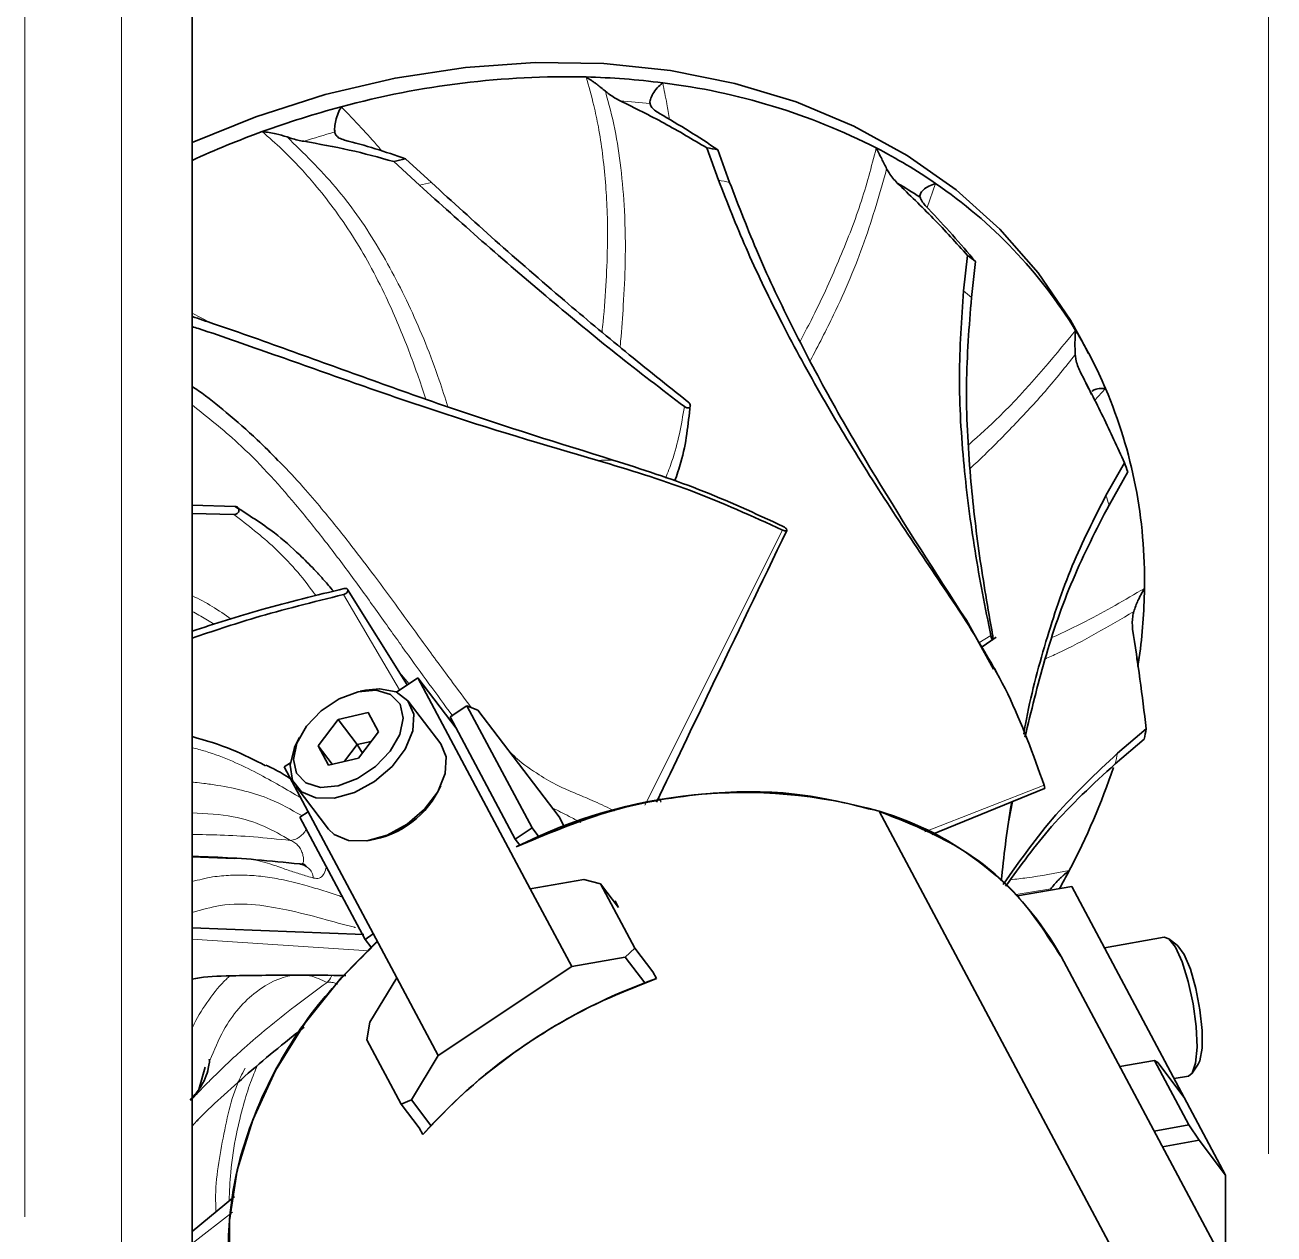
# Paper-space layout 'Blatt1' of a CAD drawing. Header units: millimetres. Extents: x 0 to 1189, y 0 to 841.
# Drawn here: x 642.29 to 648.5, y 143.76 to 149.77 of the extents above; entities that cross this region are included whole.
import ezdxf

# ---------------------------------------------------------------- set-up
doc = ezdxf.new("R2010")
doc.units = ezdxf.units.MM
doc.linetypes.add('PHANTOM', pattern=[12.7, 6.35, -1.27, 1.27, -1.27, 1.27, -1.27])

psp = doc.layouts.new('Blatt1')

# ---------------------------------------------------------------- linework, layer by layer
at = {"color": 7, "linetype": 'Continuous', "lineweight": 35}
for p, q in [((643.123, 52.9616), (643.123, 192.5084)), ((645.6796, 149.1613), (645.7377, 149.0007)), ((645.7339, 149.152), (645.7931, 148.9895)), ((644.1247, 149.0935), (644.2521, 148.9764)), ((644.1833, 149.1069), (644.3124, 148.9886)), ((646.9747, 148.6273), (646.9548, 148.4503)), ((647.014, 148.597), (646.9938, 148.4179)), ((647.576, 148.1403), (647.5377, 148.2122)), ((647.7535, 147.5971), (647.662, 147.4342)), ((647.77, 147.552), (647.6772, 147.3868)), ((643.123, 147.3862), (643.3371, 147.3797)), ((643.123, 147.344), (643.3311, 147.3397)), ((644.192, 146.4932), (643.896, 146.9679)), ((646.9685, 146.814), (647.1027, 146.5714)), ((647.0429, 146.6795), (647.1162, 146.7299)), ((647.8204, 146.5838), (647.8271, 146.6294)), ((644.1383, 146.4574), (644.2445, 146.5283)), ((644.2445, 146.5283), (644.8032, 145.48)), ((644.4347, 146.2787), (644.2445, 146.5283)), ((647.1233, 146.5468), (647.1085, 146.5746)), ((643.9846, 146.4669), (643.958, 146.4614)), ((644.3582, 146.2005), (644.1966, 146.4126)), ((643.8482, 146.3211), (643.9981, 146.3563)), ((644.049, 146.2607), (643.9981, 146.3563)), ((644.4882, 146.3892), (644.4053, 146.3339)), ((644.4053, 146.3339), (644.7287, 145.727)), ((644.4882, 146.3892), (644.8117, 145.7823)), ((644.4882, 146.3892), (644.5426, 146.3675)), ((644.5426, 146.3675), (644.9467, 145.8371)), ((643.7493, 146.1903), (643.8482, 146.3211)), ((643.9433, 146.1963), (643.8482, 146.3211)), ((644.4164, 146.3026), (644.4205, 146.3053)), ((647.8618, 146.275), (647.7193, 146.1534)), ((643.6561, 146.2314), (643.6437, 146.2072)), ((643.9433, 146.1963), (644.0126, 146.2125)), ((643.9501, 146.1299), (644.049, 146.2607)), ((647.8523, 146.2238), (647.7076, 146.1008)), ((643.7493, 146.1903), (643.8002, 146.0947)), ((643.8188, 146.0991), (643.7493, 146.1903)), ((643.8808, 146.1137), (643.9433, 146.1963)), ((643.9689, 146.1547), (643.9433, 146.1963)), ((643.5812, 146.0856), (643.6116, 146.1058)), ((644.1399, 145.0373), (643.5812, 146.0856)), ((643.9501, 146.1299), (643.8002, 146.0947)), ((643.6398, 145.9884), (643.8014, 145.7763)), ((646.7975, 145.7501), (647.3574, 145.9783)), ((647.1978, 145.9132), (647.1799, 145.8192)), ((643.6998, 145.863), (643.659, 145.8358)), ((643.659, 145.8358), (643.9825, 145.2289)), ((644.9719, 145.7897), (644.9467, 145.8371)), ((646.5351, 145.8651), (648.0211, 143.0771)), ((644.7287, 145.727), (644.8117, 145.7823)), ((644.8449, 145.7387), (644.8117, 145.7823)), ((644.7287, 145.727), (644.7518, 145.6967)), ((643.123, 145.639), (643.3324, 145.6303)), ((644.8032, 145.48), (645.0681, 145.5264)), ((645.0681, 145.5264), (645.152, 145.5048)), ((644.8032, 145.48), (645.0091, 145.0938)), ((645.152, 145.5048), (645.3225, 145.1848)), ((645.2416, 145.3872), (645.152, 145.5048)), ((647.2223, 145.4447), (647.4919, 145.4919)), ((648.0506, 144.4436), (647.4919, 145.4919)), ((645.2238, 145.4204), (645.2412, 145.3878)), ((643.123, 145.2857), (643.9766, 145.2538)), ((644.0233, 145.2561), (643.9825, 145.2289)), ((643.9825, 145.2289), (644.0113, 145.1911)), ((647.9509, 145.239), (647.6543, 145.1871)), ((648.0161, 145.1998), (647.9736, 145.2317)), ((645.3225, 145.1848), (645.274, 145.1402)), ((645.4121, 145.0672), (645.3225, 145.1848)), ((645.0091, 145.0938), (644.3457, 144.6511)), ((645.274, 145.1402), (645.0091, 145.0938)), ((645.3711, 145.0126), (645.274, 145.1402)), ((648.4965, 143.1603), (647.4397, 145.1431)), ((644.0067, 144.818), (644.1399, 145.0373)), ((644.3457, 144.6511), (644.1399, 145.0373)), ((645.412, 145.0672), (645.4296, 145.0342)), ((643.9911, 144.7301), (644.0067, 144.818)), ((644.1617, 144.4101), (643.9911, 144.7301)), ((643.1568, 144.4832), (643.189, 144.5931)), ((644.3457, 144.6511), (644.2126, 144.4318)), ((647.9036, 144.6266), (647.7311, 144.5965)), ((648.0741, 144.3066), (647.9036, 144.6266)), ((647.9036, 144.6266), (647.9189, 144.6165)), ((647.9189, 144.6165), (648.0506, 144.4436)), ((648.0905, 144.5639), (648.1196, 144.6084)), ((648.0008, 144.537), (648.0716, 144.5494)), ((644.2126, 144.4318), (644.1617, 144.4101)), ((644.1617, 144.4101), (644.2512, 144.2925)), ((644.2126, 144.4318), (644.3097, 144.3043)), ((648.2564, 144.0574), (648.0506, 144.4436)), ((644.2689, 144.2595), (644.2513, 144.2925)), ((648.0741, 144.3066), (647.9016, 144.2765)), ((648.1247, 144.2303), (648.0741, 144.3066)), ((648.1247, 144.2303), (647.9432, 144.1985)), ((648.2564, 144.0574), (648.1247, 144.2303)), ((648.2548, 143.6137), (648.2564, 144.0574)), ((643.123, 143.7781), (643.3344, 143.9517))]:
    psp.add_line(p, q, dxfattribs=at)
at = {"color": 8, "linetype": 'Continuous', "lineweight": 18}
for p, q in [((642.773, 52.8779), (642.773, 192.4247)), ((646.8152, 148.9849), (646.7745, 148.8647)), ((643.123, 148.3409), (643.2139, 148.2931)), ((647.6598, 147.9659), (647.6055, 147.9057)), ((646.0563, 147.2624), (645.3723, 145.8956)), ((643.8756, 146.942), (644.154, 146.4679)), ((647.0901, 146.7381), (647.0306, 146.7018)), ((647.8271, 146.6294), (647.8112, 146.6212)), ((644.4186, 146.3386), (644.4003, 146.3622)), ((647.3548, 145.9946), (646.7622, 145.7628)), ((645.4403, 145.9323), (645.4528, 145.9111)), ((647.3877, 145.4797), (647.2159, 145.4511)), ((643.123, 145.2303), (644.0015, 145.172)), ((643.123, 144.3006), (643.147, 144.3264)), ((643.123, 143.7174), (643.3246, 143.8739))]:
    psp.add_line(p, q, dxfattribs=at)
at = {"color": 8, "linetype": 'PHANTOM', "lineweight": 18}
for p, q in [((648.4699, 150.5127), (648.4699, 99.0216)), ((642.2935, 150.201), (642.2935, 98.71))]:
    psp.add_line(p, q, dxfattribs=at)
at = {"color": 7, "linetype": 'Continuous', "lineweight": 35, "flags": 128}
for points in [[(647.5377, 148.2122), (647.4856, 148.3048), (647.3248, 148.541), (647.1349, 148.7575), (646.9176, 148.9524), (646.675, 149.1237), (646.4092, 149.2699), (646.1229, 149.3897), (645.8186, 149.4818), (645.4992, 149.5455), (645.1677, 149.5802), (644.8272, 149.5855), (644.4808, 149.5613), (644.1319, 149.508), (643.7836, 149.4259), (643.4392, 149.316), (643.123, 149.1886)], [(643.9846, 146.4669), (644.0544, 146.474), (644.1367, 146.4581), (644.1953, 146.4143), (644.2239, 146.3473), (644.2193, 146.2644), (644.1821, 146.1746), (644.1163, 146.0876), (644.029, 146.0128), (643.9298, 145.9584), (643.8292, 145.9302), (643.7383, 145.9313), (643.6669, 145.9616), (643.6227, 146.0178), (643.6106, 146.0938), (643.6317, 146.1813), (643.6437, 146.2072)], [(643.6917, 146.2878), (643.6437, 146.204), (643.6264, 146.1228), (643.6421, 146.054), (643.6888, 146.0058), (643.7608, 145.9841), (643.8496, 145.9916), (643.9443, 146.0273), (644.0336, 146.0869), (644.1066, 146.1632), (644.1547, 146.247), (644.1719, 146.3282), (644.1562, 146.397), (644.1095, 146.4452), (644.0375, 146.4668), (643.9487, 146.4594), (643.854, 146.4237), (643.7648, 146.3641), (643.6917, 146.2878)], [(643.8014, 145.7763), (643.8285, 145.7495), (643.8999, 145.7192), (643.9908, 145.7181), (644.0914, 145.7463), (644.1907, 145.8007), (644.2779, 145.8754), (644.3437, 145.9624), (644.3809, 146.0523), (644.3855, 146.1351), (644.3582, 146.2005)], [(644.0424, 145.2202), (643.8631, 145.0384), (643.6845, 144.8146), (643.5375, 144.5778), (643.4246, 144.3321), (643.348, 144.0821), (643.3088, 143.8321), (643.308, 143.5867), (643.3454, 143.3501), (643.4203, 143.1266), (643.4685, 143.0266)], [(648.0716, 144.5494), (648.09, 144.5633), (648.1073, 144.6131), (648.1141, 144.6933), (648.1098, 144.7953), (648.0948, 144.908), (648.0707, 145.0192), (648.0402, 145.1168), (648.0066, 145.1904), (647.9735, 145.2318), (647.9509, 145.239)], [(648.0161, 145.1998), (648.0191, 145.1974), (648.0504, 145.1542), (648.0815, 145.0804), (648.1088, 144.985), (648.1289, 144.8794), (648.1394, 144.7764), (648.1391, 144.6885), (648.128, 144.6261), (648.1196, 144.6084)]]:
    psp.add_lwpolyline(points, dxfattribs=at)
at = {"color": 7, "linetype": 'Continuous', "lineweight": 35}
for centre, radius, start, end in [((644.9851, 145.2297), 4.285, 88.73335, 105.16211), ((644.9826, 145.76), 3.7549, 82.68581, 88.51624), ((645.075, 146.3169), 3.1909, 63.04664, 83.05908), ((645.0747, 144.8359), 4.6886, 104.96073, 109.98873), ((645.1116, 144.7334), 4.7975, 109.9845, 114.48839), ((645.1262, 145.7776), 3.4287, 79.78976, 80.7107), ((645.275, 146.7506), 2.7136, 55.41967, 62.66063), ((645.1481, 144.7671), 4.4458, 102.53285, 103.30761), ((645.2911, 146.7204), 2.6298, 56.60213, 59.51361), ((645.4538, 146.9915), 2.4139, 31.54408, 55.66905), ((645.4701, 146.6323), 2.4987, 51.8399, 52.97748), ((645.5427, 147.0566), 2.3041, 23.24497, 31.32062), ((645.5386, 146.9978), 2.2554, 24.57828, 27.80322), ((645.4192, 147.0148), 2.4342, 359.01129, 23.00171), ((645.6205, 146.7927), 2.2797, 19.4535, 20.66244), ((645.1009, 147.0074), 2.7523, 352.10535, 359.27838), ((645.0178, 146.7805), 2.8886, 348.88809, 349.92085), ((644.4223, 147.1801), 3.4549, 332.23031, 341.49294), ((643.9314, 146.1831), 0.4679, 278.69435, 335.89591), ((645.8605, 143.4769), 2.4817, 74.22601, 117.01588), ((646.1048, 144.3983), 1.5287, 29.15929, 73.65106), ((644.1928, 147.2943), 3.7113, 330.75514, 332.32051), ((646.3685, 142.3704), 2.8244, 109.41548, 138.02002)]:
    psp.add_arc(centre, radius, start, end, dxfattribs=at)
at = {"color": 8, "linetype": 'Continuous', "lineweight": 18}
for centre, radius, start, end in [((644.9944, 145.7652), 3.6387, 83.6378, 85.9822), ((645.0757, 144.8412), 4.5716, 105.78718, 107.80095), ((645.1229, 145.8414), 3.2186, 77.98236, 78.98813), ((645.1189, 144.8483), 4.2181, 101.02339, 101.85932), ((645.4651, 146.6205), 2.3596, 49.61788, 50.84916), ((645.257, 144.7929), 2.8178, 90.88253, 92.41339), ((645.5685, 146.7373), 2.2064, 17.11744, 18.41109), ((645.6373, 145.8904), 1.6202, 34.75179, 36.96575), ((644.9409, 146.744), 2.8405, 346.91226, 348.00032)]:
    psp.add_arc(centre, radius, start, end, dxfattribs=at)
at = {"color": 7, "linetype": 'Continuous', "lineweight": 35}
for points, knots in [([(645.0798, 149.5137), (645.0861, 149.5097), (645.0943, 149.5046), (645.1036, 149.4983), (645.1065, 149.4964), (645.1075, 149.4957), (645.1075, 149.4957), (645.1075, 149.4957), (645.1075, 149.4957), (645.1075, 149.4957), (645.1075, 149.4957), (645.1076, 149.4957), (645.1076, 149.4956), (645.1078, 149.4955), (645.108, 149.4954), (645.1085, 149.495), (645.1095, 149.4943), (645.1115, 149.493), (645.1153, 149.4903), (645.1225, 149.4851), (645.1428, 149.4704), (645.1613, 149.4551), (645.1757, 149.4432)], [0, 0, 0, 0, 0.206205, 0.266319, 0.297855, 0.297864, 0.297873, 0.297891, 0.297926, 0.297997, 0.298139, 0.298424, 0.298992, 0.300128, 0.302398, 0.306929, 0.31595, 0.333837, 0.368986, 0.436789, 0.562457, 1, 1, 1, 1]), ([(645.2494, 149.395), (645.2304, 149.4053), (645.2046, 149.4194), (645.1818, 149.4382), (645.1757, 149.4432)], [0, 0, 0, 0, 0.730878, 1, 1, 1, 1]), ([(645.3976, 149.3815), (645.3974, 149.3845), (645.397, 149.3905), (645.4001, 149.4063), (645.4105, 149.4302), (645.432, 149.4599), (645.4511, 149.4762), (645.4606, 149.4844)], [0, 0, 0, 0, 0.1113586, 0.2275453, 0.4760084, 0.7389632, 1, 1, 1, 1]), ([(645.2494, 149.395), (645.3229, 149.3589), (645.4703, 149.2866), (645.6098, 149.2031), (645.6796, 149.1613)], [0, 0, 0, 0, 0.499099, 1, 1, 1, 1]), ([(645.4441, 149.3326), (645.4356, 149.338), (645.4186, 149.3487), (645.4024, 149.3663), (645.3991, 149.3768), (645.3976, 149.3815)], [0, 0, 0, 0, 0.352846, 0.706666, 1, 1, 1, 1]), ([(643.832, 149.2404), (643.8317, 149.2438), (643.8311, 149.2508), (643.8318, 149.2693), (643.8363, 149.2977), (643.8475, 149.3339), (643.8587, 149.355), (643.8643, 149.3656)], [0, 0, 0, 0, 0.111353, 0.227533, 0.47598, 0.738931, 1, 1, 1, 1]), ([(645.4441, 149.3326), (645.4935, 149.3038), (645.5925, 149.2461), (645.6868, 149.1834), (645.7339, 149.152)], [0, 0, 0, 0, 0.499449, 1, 1, 1, 1]), ([(643.472, 149.2421), (643.4944, 149.2394), (643.5349, 149.2347), (643.5765, 149.2217), (643.595, 149.2159)], [0, 0, 0, 0, 0.5534349, 1, 1, 1, 1]), ([(643.6781, 149.1939), (643.658, 149.198), (643.6305, 149.2036), (643.6026, 149.2133), (643.595, 149.2159)], [0, 0, 0, 0, 0.730944, 1, 1, 1, 1]), ([(643.6781, 149.1939), (643.7536, 149.1807), (643.9047, 149.1542), (644.0513, 149.1137), (644.1247, 149.0935)], [0, 0, 0, 0, 0.499101, 1, 1, 1, 1]), ([(643.8795, 149.2004), (643.8707, 149.2033), (643.8531, 149.2091), (643.8366, 149.2237), (643.8334, 149.2352), (643.832, 149.2404)], [0, 0, 0, 0, 0.352822, 0.706618, 1, 1, 1, 1]), ([(643.8795, 149.2004), (643.931, 149.1865), (644.034, 149.1589), (644.1335, 149.1242), (644.1833, 149.1069)], [0, 0, 0, 0, 0.499446, 1, 1, 1, 1]), ([(646.5213, 149.1612), (646.53, 149.1436), (646.5457, 149.1119), (646.5644, 149.0741), (646.5728, 149.0573)], [0, 0, 0, 0, 0.553455, 1, 1, 1, 1]), ([(645.7377, 149.0007), (645.7815, 148.8889), (645.8699, 148.6628), (646.0421, 148.3062), (646.2383, 147.9428), (646.5316, 147.4551), (646.7716, 147.1011), (646.9318, 146.8647)], [0, 0, 0, 0, 0.1559664, 0.3154304, 0.4852378, 0.6562199, 1, 1, 1, 1]), ([(646.6253, 148.9866), (646.6106, 149.0027), (646.5904, 149.0246), (646.5765, 149.0504), (646.5728, 149.0573)], [0, 0, 0, 0, 0.730944, 1, 1, 1, 1]), ([(644.2521, 148.9764), (644.3544, 148.8842), (644.5618, 148.6974), (644.8933, 148.413), (645.2285, 148.1359), (645.4548, 147.9626), (645.5683, 147.8758)], [0, 0, 0, 0, 0.251815, 0.510489, 0.754579, 1, 1, 1, 1]), ([(644.3124, 148.9886), (644.4164, 148.8935), (644.6274, 148.7008), (644.9547, 148.4162), (645.2746, 148.1473), (645.4819, 147.9826), (645.5858, 147.9001)], [0, 0, 0, 0, 0.263934, 0.534958, 0.766961, 1, 1, 1, 1]), ([(645.7931, 148.9895), (645.8386, 148.8708), (645.9309, 148.6307), (646.1074, 148.2603), (646.3027, 147.891), (646.5867, 147.4056), (646.8157, 147.0508), (646.9685, 146.814)], [0, 0, 0, 0, 0.1633372, 0.3304824, 0.4968328, 0.6641363, 1, 1, 1, 1]), ([(646.6253, 148.9866), (646.6857, 148.9286), (646.8068, 148.8124), (646.9187, 148.6891), (646.9747, 148.6273)], [0, 0, 0, 0, 0.4991014, 1, 1, 1, 1]), ([(646.7387, 148.9159), (646.7383, 148.9184), (646.7375, 148.9234), (646.7412, 148.9357), (646.7541, 148.9529), (646.7806, 148.972), (646.8037, 148.9806), (646.8152, 148.9849)], [0, 0, 0, 0, 0.11135, 0.227526, 0.47596, 0.738852, 1, 1, 1, 1]), ([(646.7798, 148.8587), (646.7728, 148.8663), (646.7588, 148.8817), (646.7444, 148.9021), (646.7405, 148.9116), (646.7387, 148.9159)], [0, 0, 0, 0, 0.352822, 0.706618, 1, 1, 1, 1]), ([(646.7798, 148.8587), (646.82, 148.8158), (646.9005, 148.7298), (646.9761, 148.6413), (647.014, 148.597)], [0, 0, 0, 0, 0.4994462, 1, 1, 1, 1]), ([(646.9548, 148.4503), (646.9448, 148.3101), (646.9246, 148.0259), (646.952, 147.589), (647.007, 147.1578), (647.0624, 146.8783), (647.0901, 146.7381)], [0, 0, 0, 0, 0.251815, 0.510489, 0.754579, 1, 1, 1, 1]), ([(646.9938, 148.4179), (646.9825, 148.2742), (646.9595, 147.9831), (646.9834, 147.5488), (647.0305, 147.1336), (647.0759, 146.8729), (647.0987, 146.7422)], [0, 0, 0, 0, 0.263934, 0.534958, 0.766961, 1, 1, 1, 1]), ([(643.123, 148.3233), (643.1587, 148.3115), (643.3253, 148.2565), (643.6277, 148.1475), (644.023, 148.0048), (644.5484, 147.8173), (644.9473, 147.6932), (645.2136, 147.6104)], [0, 0, 0, 0, 0.051552, 0.241029, 0.429605, 0.619262, 1, 1, 1, 1]), ([(643.123, 148.274), (643.1339, 148.2704), (643.2688, 148.2266), (643.5406, 148.1301), (643.9321, 147.9921), (644.4641, 147.8066), (644.8684, 147.6876), (645.1383, 147.6082)], [0, 0, 0, 0, 0.016339, 0.202183, 0.400081, 0.599349, 1, 1, 1, 1]), ([(647.511, 148.2543), (647.5104, 148.2468), (647.5097, 148.2371), (647.5091, 148.2258), (647.5089, 148.2223), (647.5089, 148.2211), (647.5089, 148.2211), (647.5089, 148.2211), (647.5089, 148.2211), (647.5089, 148.2211), (647.5089, 148.221), (647.5089, 148.221), (647.5089, 148.2209), (647.5088, 148.2208), (647.5088, 148.2205), (647.5088, 148.2199), (647.5087, 148.2186), (647.5086, 148.2162), (647.5084, 148.2115), (647.5081, 148.2025), (647.5075, 148.1773), (647.5086, 148.1532), (647.5095, 148.1346)], [0, 0, 0, 0, 0.206256, 0.266378, 0.297911, 0.29792, 0.297929, 0.297946, 0.297982, 0.298053, 0.298195, 0.298479, 0.299048, 0.300184, 0.302453, 0.306982, 0.316002, 0.333885, 0.369026, 0.43682, 0.562486, 1, 1, 1, 1]), ([(647.5336, 148.0498), (647.5251, 148.0699), (647.5134, 148.0974), (647.5103, 148.1267), (647.5095, 148.1346)], [0, 0, 0, 0, 0.730878, 1, 1, 1, 1]), ([(647.5336, 148.0498), (647.5722, 147.9751), (647.6496, 147.8255), (647.7188, 147.6734), (647.7535, 147.5971)], [0, 0, 0, 0, 0.499099, 1, 1, 1, 1]), ([(643.123, 147.9764), (643.1338, 147.9692), (643.1921, 147.93), (643.3002, 147.8423), (643.4324, 147.7282), (643.516, 147.6432), (643.55, 147.6086)], [0, 0, 0, 0, 0.0715356, 0.3876206, 0.7503106, 1, 1, 1, 1]), ([(647.5929, 147.9511), (647.5957, 147.954), (647.6024, 147.961), (647.6266, 147.9669), (647.6488, 147.9662), (647.6598, 147.9659)], [0, 0, 0, 0, 0.25577, 0.62915, 1, 1, 1, 1]), ([(645.5206, 147.5051), (645.5314, 147.5367), (645.5744, 147.6626), (645.5872, 147.7877), (645.5969, 147.8816)], [0, 0, 0, 0, 0.250311, 1, 1, 1, 1]), ([(645.5858, 147.9001), (645.588, 147.8981), (645.5924, 147.8942), (645.5967, 147.887), (645.5983, 147.8802), (645.5971, 147.8746), (645.5939, 147.8709), (645.5891, 147.8691), (645.5832, 147.869), (645.5765, 147.8708), (645.5715, 147.8734), (645.5688, 147.8754), (645.5683, 147.8758)], [0, 0, 0, 0, 0.123584, 0.247296, 0.366114, 0.473886, 0.571849, 0.665645, 0.761075, 0.862396, 0.971862, 1, 1, 1, 1]), ([(645.1383, 147.6082), (645.2929, 147.5616), (645.606, 147.4673), (645.9049, 147.3313), (646.0563, 147.2624)], [0, 0, 0, 0, 0.493615, 1, 1, 1, 1]), ([(645.2136, 147.6104), (645.3563, 147.5647), (645.6449, 147.4724), (645.9202, 147.3446), (646.0594, 147.28)], [0, 0, 0, 0, 0.494385, 1, 1, 1, 1]), ([(647.662, 147.4342), (647.6032, 147.3189), (647.4845, 147.0858), (647.3576, 146.7007), (647.2829, 146.4199), (647.2562, 146.265), (647.2534, 146.2488)], [0, 0, 0, 0, 0.308782, 0.624488, 0.960672, 1, 1, 1, 1]), ([(647.6772, 147.3868), (647.6146, 147.265), (647.488, 147.0185), (647.3542, 146.6274), (647.2906, 146.3621), (647.2597, 146.2331)], [0, 0, 0, 0, 0.334287, 0.676367, 1, 1, 1, 1]), ([(643.3371, 147.3797), (643.3398, 147.3794), (643.3452, 147.3787), (643.3516, 147.3744), (643.3557, 147.3684), (643.3568, 147.3615), (643.3553, 147.3549), (643.3517, 147.3491), (643.3466, 147.3443), (643.3401, 147.3409), (643.3347, 147.3398), (643.3317, 147.3397), (643.3311, 147.3397)], [0, 0, 0, 0, 0.1235843, 0.2472958, 0.3661143, 0.4738856, 0.5718488, 0.6656446, 0.761075, 0.8623958, 0.9718619, 1, 1, 1, 1]), ([(643.8255, 146.9583), (643.8175, 146.968), (643.8023, 146.9862), (643.7827, 147.0087), (643.7691, 147.0239), (643.7616, 147.0321), (643.7578, 147.0364), (643.7558, 147.0385), (643.7548, 147.0396), (643.7543, 147.0402), (643.7541, 147.0405), (643.7539, 147.0406), (643.7539, 147.0407), (643.7538, 147.0407), (643.7538, 147.0407), (643.7538, 147.0407), (643.7538, 147.0407), (643.7538, 147.0407), (643.7538, 147.0407), (643.7537, 147.0408), (643.7531, 147.0415), (643.7509, 147.0439), (643.7429, 147.0526), (643.7122, 147.0853), (643.6429, 147.1545), (643.5186, 147.2651), (643.4038, 147.3376), (643.3371, 147.3797)], [0, 0, 0, 0, 0.058213, 0.109678, 0.138346, 0.153414, 0.161131, 0.165035, 0.166998, 0.167983, 0.168476, 0.168723, 0.168846, 0.168908, 0.168939, 0.168954, 0.168962, 0.168966, 0.168968, 0.16897, 0.169463, 0.173329, 0.184048, 0.224565, 0.381838, 0.640489, 1, 1, 1, 1]), ([(645.4297, 145.9102), (645.5192, 146.0972), (645.7344, 146.5472), (645.9505, 146.9977), (646.0768, 147.2609)], [0, 0, 0, 0, 0.415778, 1, 1, 1, 1]), ([(646.0594, 147.28), (646.0616, 147.2789), (646.0659, 147.2765), (646.0713, 147.2722), (646.0753, 147.2678), (646.0773, 147.2637), (646.0771, 147.2606), (646.0748, 147.2586), (646.0705, 147.2581), (646.0654, 147.2589), (646.0605, 147.2604), (646.0577, 147.2617), (646.0563, 147.2624)], [0, 0, 0, 0, 0.107517, 0.215031, 0.322606, 0.430127, 0.53749, 0.644686, 0.751787, 0.858891, 0.933248, 1, 1, 1, 1]), ([(643.123, 146.7601), (643.2362, 146.7967), (643.4709, 146.8726), (643.7399, 146.9381), (643.8793, 146.9721)], [0, 0, 0, 0, 0.482048, 1, 1, 1, 1]), ([(643.8793, 146.9721), (643.8815, 146.9724), (643.8859, 146.9731), (643.8915, 146.9719), (643.8956, 146.9691), (643.8976, 146.9649), (643.8973, 146.9599), (643.8948, 146.9545), (643.8903, 146.9494), (643.885, 146.9456), (643.8799, 146.9432), (643.877, 146.9424), (643.8756, 146.942)], [0, 0, 0, 0, 0.107517, 0.215031, 0.322606, 0.430127, 0.53749, 0.644686, 0.751787, 0.858891, 0.933248, 1, 1, 1, 1]), ([(647.8529, 146.9728), (647.8416, 146.953), (647.8211, 146.9173), (647.8068, 146.8761), (647.8003, 146.8577)], [0, 0, 0, 0, 0.553455, 1, 1, 1, 1]), ([(643.123, 146.7253), (643.2248, 146.7597), (643.4561, 146.8378), (643.725, 146.9046), (643.8756, 146.942)], [0, 0, 0, 0, 0.4403242, 1, 1, 1, 1]), ([(646.9318, 146.8647), (647.018, 146.7279), (647.1924, 146.4509), (647.3002, 146.148), (647.3548, 145.9946)], [0, 0, 0, 0, 0.493615, 1, 1, 1, 1]), ([(647.7942, 146.77), (647.7928, 146.7917), (647.7909, 146.8214), (647.7983, 146.85), (647.8003, 146.8577)], [0, 0, 0, 0, 0.7309442, 1, 1, 1, 1]), ([(647.7942, 146.77), (647.8067, 146.6873), (647.8317, 146.5215), (647.8518, 146.3572), (647.8618, 146.275)], [0, 0, 0, 0, 0.499101, 1, 1, 1, 1]), ([(647.0987, 146.7422), (647.0991, 146.7393), (647.1001, 146.7334), (647.1006, 146.7255), (647.1004, 146.7197), (647.0994, 146.7167), (647.098, 146.7166), (647.0963, 146.7187), (647.0944, 146.7229), (647.0924, 146.7289), (647.091, 146.7343), (647.0903, 146.7375), (647.0901, 146.7381)], [0, 0, 0, 0, 0.123584, 0.247296, 0.366114, 0.473886, 0.571849, 0.665645, 0.761075, 0.862396, 0.971862, 1, 1, 1, 1]), ([(643.123, 146.2367), (643.191, 146.2169), (643.3196, 146.1794), (643.4339, 146.1196), (643.4878, 146.0914)], [0, 0, 0, 0, 0.528563, 1, 1, 1, 1]), ([(647.7193, 146.1534), (647.6131, 146.054), (647.3991, 145.8538), (647.2347, 145.6199), (647.1519, 145.5021)], [0, 0, 0, 0, 0.496627, 1, 1, 1, 1]), ([(643.4893, 146.0946), (643.5018, 146.0888), (643.5471, 146.0678), (643.5851, 146.044), (643.6125, 146.0267)], [0, 0, 0, 0, 0.2752929, 1, 1, 1, 1]), ([(647.7076, 146.1008), (647.5978, 145.9999), (647.394, 145.8127), (647.2363, 145.5937), (647.1636, 145.4928)], [0, 0, 0, 0, 0.53896, 1, 1, 1, 1]), ([(646.5351, 145.8651), (646.3973, 145.8997), (646.1184, 145.9697), (645.654, 145.9627), (645.1812, 145.8775), (644.8813, 145.7505), (644.7332, 145.6878)], [0, 0, 0, 0, 0.24703, 0.5, 0.75297, 1, 1, 1, 1]), ([(647.3571, 145.9785), (647.3574, 145.9785), (647.358, 145.9786), (647.3579, 145.9815), (647.3572, 145.9857), (647.3561, 145.9903), (647.3552, 145.9932), (647.3548, 145.9946)], [0, 0, 0, 0, 0.201726, 0.4423471, 0.6829734, 0.850029, 1, 1, 1, 1]), ([(647.1944, 145.9119), (647.1925, 145.9009), (647.1695, 145.7711), (647.1551, 145.6399), (647.1419, 145.5198)], [0, 0, 0, 0, 0.084991, 1, 1, 1, 1]), ([(647.4358, 145.1468), (647.3686, 145.2519), (647.2319, 145.4655), (646.9214, 145.7122), (646.6628, 145.8146), (646.5351, 145.8651)], [0, 0, 0, 0, 0.328787, 0.668381, 1, 1, 1, 1]), ([(643.123, 145.6406), (643.1658, 145.6395), (643.2723, 145.6368), (643.451, 145.625), (643.5856, 145.611), (643.6581, 145.6035)], [0, 0, 0, 0, 0.236274, 0.588963, 1, 1, 1, 1]), ([(643.6581, 145.6035), (643.6605, 145.6032), (643.6652, 145.6026), (643.6692, 145.6033), (643.6704, 145.6047), (643.6705, 145.6048)], [0, 0, 0, 0, 0.486247, 0.964406, 1, 1, 1, 1]), ([(643.6581, 145.6035), (643.6659, 145.6022), (643.6777, 145.6003), (643.6874, 145.5928), (643.6907, 145.5902)], [0, 0, 0, 0, 0.6530598, 1, 1, 1, 1]), ([(643.67, 145.6049), (643.6749, 145.6028), (643.685, 145.5986), (643.6898, 145.593), (643.6922, 145.5901)], [0, 0, 0, 0, 0.48471, 1, 1, 1, 1]), ([(647.4793, 145.5703), (647.4723, 145.5649), (647.4632, 145.5578), (647.4534, 145.5494), (647.4504, 145.5468), (647.4494, 145.5459), (647.4494, 145.5459), (647.4494, 145.5459), (647.4494, 145.5459), (647.4494, 145.5459), (647.4493, 145.5459), (647.4493, 145.5459), (647.4493, 145.5458), (647.4491, 145.5457), (647.4489, 145.5455), (647.4483, 145.545), (647.4473, 145.5441), (647.4453, 145.5423), (647.4414, 145.5388), (647.4341, 145.5321), (647.4143, 145.5132), (647.3993, 145.4943), (647.3877, 145.4797)], [0, 0, 0, 0, 0.206256, 0.266378, 0.297911, 0.29792, 0.297929, 0.297946, 0.297982, 0.298053, 0.298195, 0.298479, 0.299048, 0.300184, 0.302453, 0.306982, 0.316002, 0.333885, 0.369026, 0.43682, 0.562486, 1, 1, 1, 1]), ([(644.0439, 145.2174), (643.9417, 145.1157), (643.7255, 144.9006), (643.4914, 144.5198), (643.3379, 144.112), (643.2886, 143.7064), (643.328, 143.3319), (643.4316, 143.1185), (643.4802, 143.0183)], [0, 0, 0, 0, 0.156918, 0.331928, 0.506938, 0.677838, 0.848738, 1, 1, 1, 1]), ([(643.123, 145.031), (643.1354, 145.0334), (643.1975, 145.0454), (643.3623, 145.0493), (643.6072, 145.0514), (643.8075, 145.0501), (643.8869, 145.0496)], [0, 0, 0, 0, 0.069126, 0.3468196, 0.7407131, 1, 1, 1, 1]), ([(645.4296, 145.0342), (645.3203, 144.991), (645.1003, 144.904), (644.7923, 144.7217), (644.5077, 144.5086), (644.3482, 144.3422), (644.2689, 144.2595)], [0, 0, 0, 0, 0.2484301, 0.5, 0.7515699, 1, 1, 1, 1]), ([(643.147, 144.3264), (643.1507, 144.3304), (643.193, 144.376), (643.2857, 144.4591), (643.4211, 144.5812), (643.5538, 144.6929), (643.6423, 144.7624), (643.6801, 144.7921)], [0, 0, 0, 0, 0.023634, 0.267429, 0.526278, 0.797526, 1, 1, 1, 1]), ([(643.2063, 144.63), (643.2071, 144.6309), (643.2115, 144.6358), (643.2075, 144.5872), (643.1793, 144.5061), (643.1298, 144.4489), (643.1138, 144.4304)], [0, 0, 0, 0, 0.075235, 0.412687, 0.810112, 1, 1, 1, 1])]:
    psp.add_open_spline(points, degree=3, knots=knots, dxfattribs=at)
at = {"color": 8, "linetype": 'Continuous', "lineweight": 18}
for points, knots in [([(645.1594, 148.2461), (645.1611, 148.263), (645.1701, 148.35), (645.1808, 148.4994), (645.1878, 148.6849), (645.1859, 148.8475), (645.1771, 148.9941), (645.1628, 149.1311), (645.1434, 149.258), (645.1168, 149.3852), (645.0934, 149.4665), (645.0798, 149.5137)], [0, 0, 0, 0, 0.035945, 0.185411, 0.33072, 0.454644, 0.562947, 0.678836, 0.787467, 0.876809, 1, 1, 1, 1]), ([(645.1757, 149.4432), (645.1926, 149.3806), (645.226, 149.2567), (645.2548, 149.0579), (645.2741, 148.8385), (645.2771, 148.6106), (645.2666, 148.3923), (645.2567, 148.252), (645.2498, 148.1811), (645.2488, 148.1712)], [0, 0, 0, 0, 0.161677, 0.31969, 0.490167, 0.690615, 0.849313, 0.979051, 1, 1, 1, 1]), ([(645.4606, 149.4844), (645.4676, 149.4498), (645.4798, 149.3895), (645.4905, 149.3284), (645.495, 149.3022)], [0, 0, 0, 0, 0.572514, 1, 1, 1, 1]), ([(643.8643, 149.3656), (643.8974, 149.331), (643.9603, 149.2652), (644.0278, 149.192), (644.0608, 149.1523), (644.066, 149.1461)], [0, 0, 0, 0, 0.482313, 0.919275, 1, 1, 1, 1]), ([(644.2838, 147.9131), (644.2817, 147.9197), (644.2536, 148.008), (644.1912, 148.1813), (644.1004, 148.3964), (644.0077, 148.5795), (643.9202, 148.7271), (643.8287, 148.8597), (643.7418, 148.9701), (643.6573, 149.0671), (643.5712, 149.1549), (643.5052, 149.2129), (643.472, 149.2421)], [0, 0, 0, 0, 0.011612, 0.156443, 0.323151, 0.438133, 0.545416, 0.655864, 0.755069, 0.825199, 0.912056, 1, 1, 1, 1]), ([(643.595, 149.2159), (643.6777, 149.135), (643.8431, 148.9732), (644.0438, 148.6882), (644.2114, 148.367), (644.3241, 148.0948), (644.3799, 147.919), (644.3941, 147.8743)], [0, 0, 0, 0, 0.230492, 0.460899, 0.691353, 0.921427, 1, 1, 1, 1]), ([(646.1425, 148.2001), (646.161, 148.2348), (646.2326, 148.3684), (646.3339, 148.5952), (646.4482, 148.8806), (646.497, 149.0678), (646.5213, 149.1612)], [0, 0, 0, 0, 0.107241, 0.413501, 0.707392, 1, 1, 1, 1]), ([(646.5728, 149.0573), (646.5385, 148.9363), (646.47, 148.6943), (646.3355, 148.3777), (646.2331, 148.1795), (646.1937, 148.1034)], [0, 0, 0, 0, 0.381106, 0.762072, 1, 1, 1, 1]), ([(646.9824, 147.6877), (647.0333, 147.7337), (647.2297, 147.9112), (647.3913, 148.1083), (647.511, 148.2543)], [0, 0, 0, 0, 0.259486, 1, 1, 1, 1]), ([(647.5095, 148.1346), (647.461, 148.0736), (647.365, 147.9532), (647.2003, 147.7778), (647.0753, 147.6499), (647.0002, 147.5806), (646.9876, 147.569)], [0, 0, 0, 0, 0.308273, 0.609559, 0.934612, 1, 1, 1, 1]), ([(644.4003, 146.3622), (644.3241, 146.466), (644.2095, 146.6222), (644.0431, 146.8574), (643.9126, 147.0385), (643.7772, 147.2182), (643.593, 147.4462), (643.3796, 147.6816), (643.1998, 147.8235), (643.123, 147.884)], [0, 0, 0, 0, 0.210738, 0.317045, 0.423478, 0.52966, 0.635315, 0.844362, 1, 1, 1, 1]), ([(645.5683, 147.8758), (645.5528, 147.7852), (645.5325, 147.6662), (645.4859, 147.5489), (645.4748, 147.5208)], [0, 0, 0, 0, 0.760923, 1, 1, 1, 1]), ([(643.55, 147.6086), (643.5589, 147.5998), (643.6054, 147.5539), (643.6814, 147.4689), (643.7953, 147.336), (643.9098, 147.1924), (644.033, 147.03), (644.1484, 146.8727), (644.2753, 146.6976), (644.3969, 146.5323), (644.4762, 146.4258), (644.5099, 146.3805)], [0, 0, 0, 0, 0.024426, 0.127565, 0.215589, 0.351984, 0.464369, 0.588399, 0.71305, 0.878081, 1, 1, 1, 1]), ([(643.3311, 147.3397), (643.4002, 147.2863), (643.5499, 147.1707), (643.6741, 147.0259), (643.7348, 146.9411), (643.7385, 146.9361)], [0, 0, 0, 0, 0.446975, 0.967081, 1, 1, 1, 1]), ([(647.3974, 146.7298), (647.4521, 146.7552), (647.6081, 146.8278), (647.7566, 146.9157), (647.8529, 146.9728)], [0, 0, 0, 0, 0.3508424, 1, 1, 1, 1]), ([(643.123, 146.9359), (643.1237, 146.9356), (643.1921, 146.9062), (643.2551, 146.863), (643.3175, 146.8202)], [0, 0, 0, 0, 0.010109, 1, 1, 1, 1]), ([(643.2336, 146.7942), (643.2226, 146.8009), (643.1889, 146.8214), (643.152, 146.843), (643.1258, 146.8568), (643.123, 146.8583)], [0, 0, 0, 0, 0.302037, 0.92509, 1, 1, 1, 1]), ([(647.8003, 146.8577), (647.6764, 146.7845), (647.5321, 146.6993), (647.3808, 146.6313), (647.3594, 146.6217)], [0, 0, 0, 0, 0.8584749, 1, 1, 1, 1]), ([(644.1567, 146.5497), (644.1691, 146.5361), (644.1843, 146.5193), (644.1984, 146.5023), (644.201, 146.4992)], [0, 0, 0, 0, 0.816158, 1, 1, 1, 1]), ([(643.6631, 145.9319), (643.593, 145.9733), (643.4513, 146.057), (643.2635, 146.1442), (643.1453, 146.1756), (643.123, 146.1816)], [0, 0, 0, 0, 0.442643, 0.894909, 1, 1, 1, 1]), ([(644.694, 146.1688), (644.7081, 146.1543), (644.7529, 146.1085), (644.8376, 146.0516), (644.9329, 145.9938), (645.0244, 145.956), (645.1149, 145.9175), (645.1806, 145.8883), (645.2174, 145.8687), (645.2215, 145.8666)], [0, 0, 0, 0, 0.110108, 0.349975, 0.534274, 0.676633, 0.815587, 0.979793, 1, 1, 1, 1]), ([(643.123, 146.0097), (643.1282, 146.0093), (643.1477, 146.0078), (643.1901, 146.0031), (643.3207, 145.984), (643.4931, 145.9428), (643.6148, 145.8735), (643.6644, 145.8452)], [0, 0, 0, 0, 0.024867, 0.094539, 0.208321, 0.677044, 1, 1, 1, 1]), ([(643.6118, 145.7204), (643.5688, 145.7454), (643.4826, 145.7956), (643.3229, 145.8462), (643.1931, 145.854), (643.123, 145.8582)], [0, 0, 0, 0, 0.314713, 0.63015, 1, 1, 1, 1]), ([(645.0535, 145.8101), (645.0342, 145.8201), (644.9846, 145.8458), (644.9394, 145.8688), (644.9118, 145.8828)], [0, 0, 0, 0, 0.387982, 1, 1, 1, 1]), ([(643.6118, 145.7204), (643.6207, 145.7218), (643.6346, 145.724), (643.654, 145.735), (643.6692, 145.7472), (643.6821, 145.761), (643.6886, 145.7713), (643.6912, 145.7754)], [0, 0, 0, 0, 0.310271, 0.486439, 0.673849, 0.86919, 1, 1, 1, 1]), ([(643.6118, 145.7204), (643.5507, 145.7267), (643.4352, 145.7386), (643.2719, 145.7482), (643.1697, 145.7494), (643.123, 145.75)], [0, 0, 0, 0, 0.37967, 0.716455, 1, 1, 1, 1]), ([(643.6705, 145.6048), (643.6717, 145.6058), (643.6743, 145.6079), (643.6769, 145.6157), (643.6772, 145.6297), (643.6734, 145.6507), (643.6652, 145.6731), (643.6519, 145.6936), (643.6338, 145.7103), (643.6193, 145.717), (643.6118, 145.7204)], [0, 0, 0, 0, 0.059846, 0.126363, 0.264267, 0.405956, 0.548827, 0.694076, 0.844325, 1, 1, 1, 1]), ([(643.7271, 145.5332), (643.7061, 145.5395), (643.6657, 145.5516), (643.6121, 145.5685), (643.5672, 145.5843), (643.5293, 145.5972), (643.4854, 145.6113), (643.453, 145.6203), (643.4361, 145.6249)], [0, 0, 0, 0, 0.247306, 0.47363, 0.582292, 0.707065, 0.848035, 1, 1, 1, 1]), ([(643.6907, 145.5902), (643.6944, 145.5879), (643.7056, 145.581), (643.7192, 145.5614), (643.7245, 145.5426), (643.7271, 145.5332)], [0, 0, 0, 0, 0.197813, 0.601001, 1, 1, 1, 1]), ([(643.7893, 145.5913), (643.789, 145.5881), (643.7868, 145.5704), (643.7752, 145.5477), (643.7552, 145.5286), (643.7368, 145.5316), (643.7271, 145.5332)], [0, 0, 0, 0, 0.0633346, 0.3546983, 0.6620247, 1, 1, 1, 1]), ([(643.123, 145.5157), (643.1571, 145.5245), (643.2227, 145.5414), (643.3139, 145.5479), (643.4017, 145.5485), (643.4897, 145.5407), (643.5865, 145.5234), (643.6801, 145.4989), (643.7691, 145.4728), (643.8304, 145.4534), (643.8636, 145.4413), (643.8706, 145.4387)], [0, 0, 0, 0, 0.110621, 0.213267, 0.310592, 0.420573, 0.540668, 0.694927, 0.827096, 0.963379, 1, 1, 1, 1]), ([(647.1887, 145.5253), (647.2154, 145.5283), (647.3117, 145.539), (647.409, 145.5572), (647.4793, 145.5703)], [0, 0, 0, 0, 0.2772579, 1, 1, 1, 1]), ([(643.9342, 145.288), (643.9329, 145.2883), (643.8762, 145.3015), (643.7713, 145.3327), (643.6145, 145.3723), (643.4435, 145.4044), (643.283, 145.407), (643.1705, 145.376), (643.123, 145.3629)], [0, 0, 0, 0, 0.005875, 0.255104, 0.503719, 0.687266, 0.867817, 1, 1, 1, 1]), ([(643.123, 144.7848), (643.1267, 144.7931), (643.1502, 144.8453), (643.2068, 144.9296), (643.267, 145.0096), (643.3048, 145.0417), (643.3104, 145.0465)], [0, 0, 0, 0, 0.0776088, 0.4888693, 0.9237565, 1, 1, 1, 1]), ([(643.7941, 145.0151), (643.765, 145.0285), (643.7068, 145.0552), (643.5927, 145.0541), (643.4395, 144.985), (643.2914, 144.8211), (643.2329, 144.6787), (643.2116, 144.6268)], [0, 0, 0, 0, 0.139825, 0.279972, 0.559677, 0.839744, 1, 1, 1, 1]), ([(643.7941, 145.0151), (643.8019, 145.0238), (643.8113, 145.0344), (643.8164, 145.0475), (643.8174, 145.0499)], [0, 0, 0, 0, 0.820065, 1, 1, 1, 1]), ([(643.7941, 145.0152), (643.7408, 144.9761), (643.6402, 144.9023), (643.5033, 144.7931), (643.3915, 144.6979), (643.3122, 144.6254), (643.2642, 144.5796), (643.2406, 144.5565), (643.2288, 144.5448), (643.2229, 144.539), (643.22, 144.5361), (643.2185, 144.5346), (643.2178, 144.5339), (643.2174, 144.5335), (643.2173, 144.5333), (643.2172, 144.5332), (643.2171, 144.5332), (643.2171, 144.5332), (643.2171, 144.5332), (643.2171, 144.5332), (643.2171, 144.5332), (643.2171, 144.5332), (643.217, 144.5331), (643.2168, 144.5329), (643.216, 144.532), (643.2128, 144.5288), (643.2005, 144.5165), (643.1738, 144.4893), (643.1434, 144.4575), (643.1225, 144.4349), (643.1163, 144.4281)], [0, 0, 0, 0, 0.219107, 0.413466, 0.582617, 0.709709, 0.773243, 0.805006, 0.820886, 0.828825, 0.832795, 0.83478, 0.835773, 0.836269, 0.836517, 0.836641, 0.836703, 0.836734, 0.836749, 0.836757, 0.836761, 0.836763, 0.836765, 0.836882, 0.837905, 0.840841, 0.852102, 0.896177, 0.96898, 1, 1, 1, 1]), ([(643.8465, 145.0063), (643.8423, 145.008), (643.8306, 145.0128), (643.8124, 145.0164), (643.8003, 145.0156), (643.7941, 145.0152)], [0, 0, 0, 0, 0.215714, 0.600901, 1, 1, 1, 1]), ([(643.4475, 144.6019), (643.4361, 144.5743), (643.41, 144.5116), (643.3745, 144.3981), (643.3394, 144.2495), (643.3132, 144.0897), (643.3094, 143.9771), (643.3077, 143.9298)], [0, 0, 0, 0, 0.137969, 0.314013, 0.528584, 0.801828, 1, 1, 1, 1]), ([(643.2425, 143.8762), (643.2418, 143.8888), (643.2352, 144.0131), (643.2754, 144.2412), (643.3252, 144.4767), (643.3791, 144.5739), (643.3872, 144.5886)], [0, 0, 0, 0, 0.049081, 0.485808, 0.921815, 1, 1, 1, 1])]:
    psp.add_open_spline(points, degree=3, knots=knots, dxfattribs=at)

doc.saveas('drawing.dxf')
